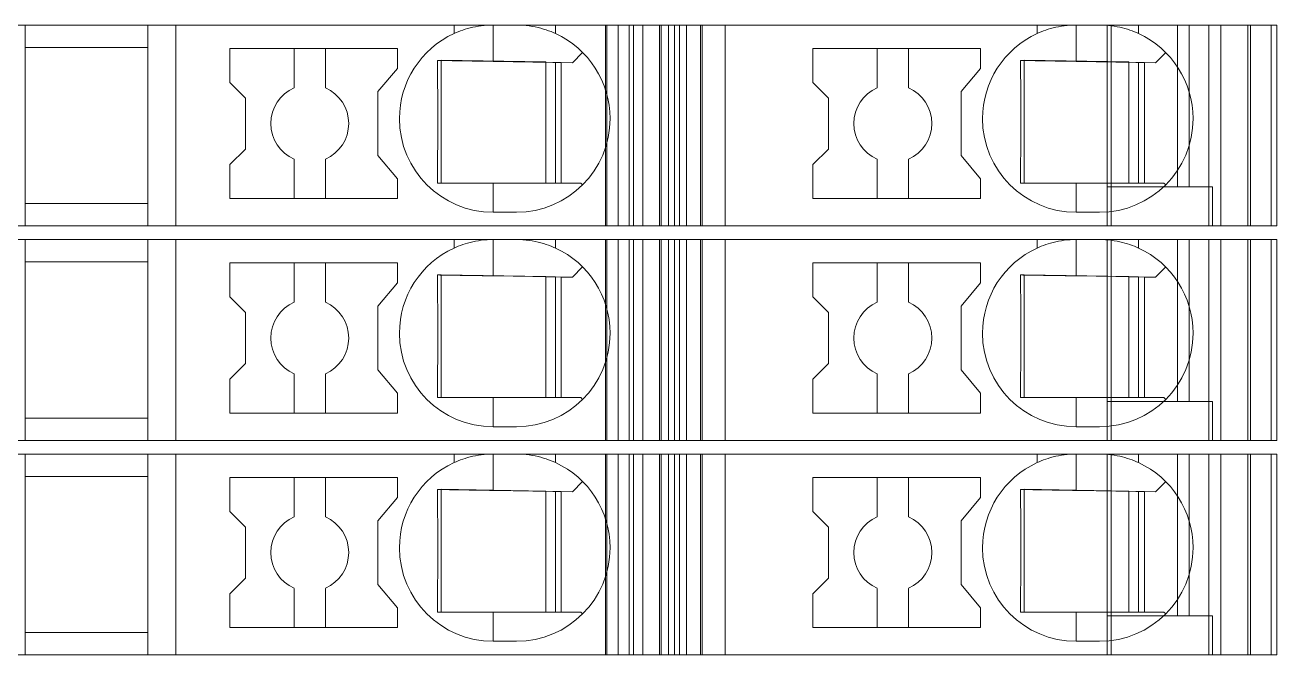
# Model space of a CAD drawing. Header units: millimetres. Extents: x 0 to 1680, y 0 to 1188.
# Drawn here: x 937.05 to 969.15, y 375.35 to 391.5 of the extents above; entities that cross this region are included whole.
import ezdxf
from ezdxf.enums import TextEntityAlignment as Align

# ---------------------------------------------------------------- set-up
doc = ezdxf.new("R2010")
doc.units = ezdxf.units.MM
for name, color, linetype, lineweight in [('EPLAN309', 5, 'Continuous', 5), ('EPLAN493', 5, 'Continuous', 5), ('MAIN-1', 7, 'Continuous', 5), ('MAIN-2', 7, 'Continuous', 5)]:
    doc.layers.add(name, color=color, linetype=linetype, lineweight=lineweight)
doc.styles.add('Tahoma', font='')
doc.styles.get('Tahoma').set_extended_font_data('Tahoma')

# ---------------------------------------------------------------- blocks, each defined once
blk = doc.blocks.new('EPLSYM_LibrarySPECIAL_Symbol12_Variant0_Placement8_42')
at = {"layer": 'EPLAN309', "lineweight": 13, "ltscale": 16}
blk.add_lwpolyline([(0, -5.15), (68.15, -5.15), (68.15, 0), (0, 0)], close=True, dxfattribs=at)
at = {"layer": 'EPLAN493', "color": 5, "style": 'Tahoma'}
blk.add_attdef('17_20450', text='', height=2.3478, dxfattribs=at).set_placement((0, -21.83478), align=Align.MIDDLE_RIGHT)
blk = doc.blocks.new('EPLSYM_LibrarySPECIAL_Symbol12_Variant0_Placement8_43')
at = {"layer": 'EPLAN309', "lineweight": 13, "ltscale": 16}
blk.add_lwpolyline([(0, -5.15), (68.15, -5.15), (68.15, 0), (0, 0)], close=True, dxfattribs=at)
at = {"layer": 'EPLAN493', "color": 5, "style": 'Tahoma'}
blk.add_attdef('17_20450', text='', height=2.3478, dxfattribs=at).set_placement((0, -21.83478), align=Align.MIDDLE_RIGHT)
blk = doc.blocks.new('EPLSYM_LibrarySPECIAL_Symbol12_Variant0_Placement8_44')
at = {"layer": 'EPLAN309', "lineweight": 13, "ltscale": 16}
blk.add_lwpolyline([(0, -5.15), (68.15, -5.15), (68.15, 0), (0, 0)], close=True, dxfattribs=at)
at = {"layer": 'EPLAN493', "color": 5, "style": 'Tahoma'}
blk.add_attdef('17_20450', text='', height=2.3478, dxfattribs=at).set_placement((0, -21.83478), align=Align.MIDDLE_RIGHT)

msp = doc.modelspace()

# ---------------------------------------------------------------- linework, layer by layer
at = {"layer": 'MAIN-1'}
for p, q in [((937.05, 391.5), (940.2, 391.5)), ((937.05, 391.5), (937.05, 386.35)), ((940.919, 391.5), (940.2, 391.5)), ((940.2, 386.35), (940.2, 391.5)), ((948.05, 391.5), (940.919, 391.5)), ((940.919, 391.5), (940.919, 386.35)), ((948.05, 391.5), (949.05, 391.5)), ((948.05, 391.282), (948.05, 391.5)), ((948.102, 391.305), (948.05, 391.282)), ((948.156, 391.327), (948.102, 391.305)), ((948.213, 391.349), (948.156, 391.327)), ((948.272, 391.37), (948.213, 391.349)), ((948.333, 391.39), (948.272, 391.37)), ((948.397, 391.409), (948.333, 391.39)), ((948.463, 391.427), (948.397, 391.409)), ((948.531, 391.443), (948.463, 391.427)), ((948.601, 391.458), (948.531, 391.443)), ((948.673, 391.47), (948.601, 391.458)), ((948.746, 391.481), (948.673, 391.47)), ((948.821, 391.489), (948.746, 391.481)), ((948.897, 391.495), (948.821, 391.489)), ((948.973, 391.499), (948.897, 391.495)), ((949.05, 391.5), (948.973, 391.499)), ((949.05, 390.568), (949.05, 391.5)), ((949.05, 391.5), (949.65, 391.5)), ((949.65, 391.5), (949.732, 391.499)), ((950.65, 391.5), (949.65, 391.5)), ((949.732, 391.499), (949.814, 391.494)), ((949.814, 391.494), (949.896, 391.487)), ((949.896, 391.487), (949.975, 391.478)), ((949.975, 391.478), (950.053, 391.466)), ((950.053, 391.466), (950.13, 391.452)), ((950.13, 391.452), (950.204, 391.435)), ((950.204, 391.435), (950.275, 391.417)), ((950.275, 391.417), (950.345, 391.397)), ((950.345, 391.397), (950.411, 391.376)), ((950.411, 391.376), (950.475, 391.354)), ((950.475, 391.354), (950.536, 391.331)), ((950.536, 391.331), (950.594, 391.306)), ((950.594, 391.306), (950.65, 391.282)), ((950.65, 391.5), (953.704, 391.5)), ((950.65, 391.282), (950.65, 391.5)), ((953.832, 391.5), (953.704, 391.5)), ((953.704, 386.35), (953.704, 391.5)), ((953.832, 391.5), (954.367, 391.5)), ((953.832, 386.35), (953.832, 391.5)), ((955, 391.5), (954.367, 391.5)), ((954.367, 386.35), (954.367, 391.5)), ((955, 391.5), (963, 391.5)), ((955, 386.35), (955, 391.5)), ((963, 391.5), (964, 391.5)), ((963, 391.282), (963, 391.5)), ((963.052, 391.305), (963, 391.282)), ((963.106, 391.327), (963.052, 391.305)), ((963.163, 391.349), (963.106, 391.327)), ((963.222, 391.37), (963.163, 391.349)), ((963.283, 391.39), (963.222, 391.37)), ((963.347, 391.409), (963.283, 391.39)), ((963.413, 391.427), (963.347, 391.409)), ((963.481, 391.443), (963.413, 391.427)), ((963.551, 391.458), (963.481, 391.443)), ((963.622, 391.47), (963.551, 391.458)), ((963.696, 391.481), (963.622, 391.47)), ((963.771, 391.489), (963.696, 391.481)), ((963.847, 391.495), (963.771, 391.489)), ((963.923, 391.499), (963.847, 391.495)), ((964, 391.5), (963.923, 391.499)), ((964, 390.568), (964, 391.5)), ((964, 391.5), (964.6, 391.5)), ((964.6, 391.5), (964.677, 391.499)), ((965.6, 391.5), (964.6, 391.5)), ((964.677, 391.499), (964.753, 391.495)), ((964.753, 391.495), (964.829, 391.489)), ((964.829, 391.489), (964.904, 391.481)), ((964.904, 391.481), (964.978, 391.47)), ((964.978, 391.47), (965.049, 391.458)), ((965.049, 391.458), (965.119, 391.443)), ((965.119, 391.443), (965.187, 391.427)), ((965.187, 391.427), (965.253, 391.409)), ((965.253, 391.409), (965.317, 391.39)), ((965.317, 391.39), (965.378, 391.37)), ((965.378, 391.37), (965.437, 391.349)), ((965.437, 391.349), (965.494, 391.327)), ((965.494, 391.327), (965.548, 391.305)), ((965.548, 391.305), (965.6, 391.282)), ((965.6, 391.5), (969, 391.5)), ((965.6, 391.282), (965.6, 391.5)), ((969, 386.35), (969, 391.5)), ((937.05, 390.925), (940.2, 390.925)), ((942.3, 390.9), (942.3, 390.029)), ((942.3, 390.9), (946.6, 390.9)), ((943.95, 390.9), (943.95, 389.892)), ((944.75, 389.892), (944.75, 390.9)), ((946.6, 390.389), (946.6, 390.9)), ((951.083, 390.533), (951.347, 390.797)), ((957.25, 390.9), (957.25, 390.029)), ((957.25, 390.9), (961.55, 390.9)), ((958.9, 390.9), (958.9, 389.892)), ((959.7, 389.892), (959.7, 390.9)), ((961.55, 390.389), (961.55, 390.9)), ((966.033, 390.533), (966.297, 390.797)), ((946.1, 389.793), (946.6, 390.389)), ((947.624, 390.592), (947.625, 390.522)), ((947.685, 390.591), (947.624, 390.592)), ((947.625, 390.522), (947.625, 390.45)), ((947.625, 390.45), (947.626, 390.377)), ((947.626, 390.377), (947.627, 390.303)), ((947.746, 390.59), (947.685, 390.591)), ((947.721, 390.591), (947.721, 387.45)), ((947.809, 390.589), (947.746, 390.59)), ((947.873, 390.588), (947.809, 390.589)), ((947.937, 390.587), (947.873, 390.588)), ((948.003, 390.586), (947.937, 390.587)), ((948.071, 390.585), (948.003, 390.586)), ((948.14, 390.584), (948.071, 390.585)), ((948.21, 390.582), (948.14, 390.584)), ((948.283, 390.581), (948.21, 390.582)), ((948.358, 390.58), (948.283, 390.581)), ((948.435, 390.579), (948.358, 390.58)), ((948.514, 390.577), (948.435, 390.579)), ((948.597, 390.576), (948.514, 390.577)), ((948.682, 390.575), (948.597, 390.576)), ((948.771, 390.573), (948.682, 390.575)), ((948.862, 390.571), (948.771, 390.573)), ((948.955, 390.57), (948.862, 390.571)), ((949.05, 390.568), (948.955, 390.57)), ((949.05, 390.568), (951.083, 390.533)), ((950.4, 390.545), (950.4, 387.45)), ((950.65, 387.45), (950.65, 390.54)), ((950.8, 390.538), (950.8, 387.45)), ((961.05, 389.793), (961.55, 390.389)), ((962.574, 390.592), (962.574, 390.522)), ((962.635, 390.591), (962.574, 390.592)), ((962.574, 390.522), (962.575, 390.45)), ((962.575, 390.45), (962.576, 390.377)), ((962.576, 390.377), (962.577, 390.303)), ((962.696, 390.59), (962.635, 390.591)), ((962.671, 390.591), (962.671, 387.45)), ((962.759, 390.589), (962.696, 390.59)), ((962.822, 390.588), (962.759, 390.589)), ((962.887, 390.587), (962.822, 390.588)), ((962.953, 390.586), (962.887, 390.587)), ((963.021, 390.585), (962.953, 390.586)), ((963.09, 390.584), (963.021, 390.585)), ((963.16, 390.582), (963.09, 390.584)), ((963.233, 390.581), (963.16, 390.582)), ((963.307, 390.58), (963.233, 390.581)), ((963.385, 390.579), (963.307, 390.58)), ((963.464, 390.577), (963.385, 390.579)), ((963.547, 390.576), (963.464, 390.577)), ((963.632, 390.575), (963.547, 390.576)), ((963.72, 390.573), (963.632, 390.575)), ((963.812, 390.571), (963.72, 390.573)), ((963.905, 390.57), (963.812, 390.571)), ((964, 390.568), (963.905, 390.57)), ((964, 390.568), (966.033, 390.533)), ((965.35, 390.545), (965.35, 387.45)), ((965.6, 387.45), (965.6, 390.54)), ((965.75, 390.538), (965.75, 387.45)), ((942.7, 389.629), (942.3, 390.029)), ((947.627, 390.303), (947.628, 390.227)), ((947.628, 390.227), (947.628, 390.149)), ((947.628, 390.149), (947.629, 390.07)), ((947.629, 390.07), (947.63, 389.988)), ((957.65, 389.629), (957.25, 390.029)), ((962.577, 390.303), (962.577, 390.227)), ((962.577, 390.227), (962.578, 390.149)), ((962.578, 390.149), (962.579, 390.07)), ((962.579, 390.07), (962.58, 389.988)), ((946.1, 389.793), (946.1, 388.157)), ((947.63, 389.988), (947.63, 389.904)), ((947.63, 389.904), (947.631, 389.817)), ((947.631, 389.817), (947.631, 389.726)), ((947.631, 389.726), (947.632, 389.632)), ((961.05, 389.793), (961.05, 388.157)), ((962.58, 389.988), (962.58, 389.904)), ((962.58, 389.904), (962.581, 389.817)), ((962.581, 389.817), (962.581, 389.726)), ((962.581, 389.726), (962.582, 389.632)), ((942.7, 389.629), (942.7, 388.321)), ((947.632, 389.632), (947.633, 389.534)), ((947.633, 389.534), (947.633, 389.431)), ((947.633, 389.431), (947.633, 389.324)), ((957.65, 389.629), (957.65, 388.321)), ((962.582, 389.632), (962.582, 389.534)), ((962.582, 389.534), (962.583, 389.431)), ((962.583, 389.431), (962.583, 389.324)), ((947.633, 389.324), (947.633, 389.213)), ((947.633, 389.213), (947.634, 389.1)), ((947.634, 389.1), (947.633, 388.979)), ((962.583, 389.324), (962.583, 389.213)), ((962.583, 389.213), (962.583, 389.1)), ((962.583, 389.1), (962.583, 388.979)), ((947.633, 388.747), (947.632, 388.638)), ((947.633, 388.979), (947.633, 388.861)), ((947.633, 388.861), (947.633, 388.747)), ((962.583, 388.747), (962.582, 388.638)), ((962.583, 388.979), (962.583, 388.861)), ((962.583, 388.861), (962.583, 388.747)), ((947.632, 388.534), (947.631, 388.434)), ((947.631, 388.434), (947.631, 388.339)), ((947.632, 388.638), (947.632, 388.534)), ((962.582, 388.534), (962.581, 388.434)), ((962.581, 388.434), (962.581, 388.339)), ((962.582, 388.638), (962.582, 388.534)), ((942.7, 388.321), (942.3, 387.921)), ((946.1, 388.157), (946.6, 387.561)), ((947.629, 388.159), (947.628, 388.073)), ((947.63, 388.248), (947.629, 388.159)), ((947.631, 388.339), (947.63, 388.248)), ((957.65, 388.321), (957.25, 387.921)), ((961.05, 388.157), (961.55, 387.561)), ((962.579, 388.159), (962.578, 388.073)), ((962.58, 388.248), (962.579, 388.159)), ((962.581, 388.339), (962.58, 388.248)), ((942.3, 387.921), (942.3, 387.05)), ((943.95, 388.058), (943.95, 387.05)), ((944.75, 388.058), (944.75, 387.05)), ((947.626, 387.829), (947.625, 387.75)), ((947.627, 387.908), (947.626, 387.829)), ((947.628, 387.99), (947.627, 387.908)), ((947.628, 388.073), (947.628, 387.99)), ((957.25, 387.921), (957.25, 387.05)), ((958.9, 388.058), (958.9, 387.05)), ((959.7, 388.058), (959.7, 387.05)), ((962.576, 387.829), (962.575, 387.75)), ((962.577, 387.908), (962.576, 387.829)), ((962.578, 387.99), (962.577, 387.908)), ((962.578, 388.073), (962.578, 387.99)), ((946.6, 387.05), (946.6, 387.561)), ((947.623, 387.524), (947.622, 387.45)), ((947.622, 387.45), (947.683, 387.45)), ((947.624, 387.598), (947.623, 387.524)), ((947.625, 387.75), (947.624, 387.674)), ((947.624, 387.674), (947.624, 387.598)), ((947.683, 387.45), (947.746, 387.45)), ((947.746, 387.45), (947.809, 387.45)), ((947.809, 387.45), (947.873, 387.45)), ((947.873, 387.45), (947.939, 387.45)), ((947.939, 387.45), (948.005, 387.45)), ((948.005, 387.45), (948.074, 387.45)), ((948.074, 387.45), (948.144, 387.45)), ((948.144, 387.45), (948.215, 387.45)), ((948.215, 387.45), (948.289, 387.45)), ((948.289, 387.45), (948.364, 387.45)), ((948.364, 387.45), (948.442, 387.45)), ((948.442, 387.45), (948.522, 387.45)), ((948.522, 387.45), (948.605, 387.45)), ((948.605, 387.45), (948.69, 387.45)), ((948.69, 387.45), (948.778, 387.45)), ((948.778, 387.45), (948.867, 387.45)), ((948.867, 387.45), (948.958, 387.45)), ((948.958, 387.45), (949.05, 387.45)), ((949.05, 387.45), (951.3, 387.45)), ((949.05, 387.45), (949.05, 386.7)), ((951.347, 387.403), (951.3, 387.45)), ((961.55, 387.05), (961.55, 387.561)), ((962.573, 387.524), (962.572, 387.45)), ((962.572, 387.45), (962.633, 387.45)), ((962.574, 387.598), (962.573, 387.524)), ((962.575, 387.75), (962.574, 387.674)), ((962.574, 387.674), (962.574, 387.598)), ((962.633, 387.45), (962.695, 387.45)), ((962.695, 387.45), (962.759, 387.45)), ((962.759, 387.45), (962.823, 387.45)), ((962.823, 387.45), (962.889, 387.45)), ((962.889, 387.45), (962.955, 387.45)), ((962.955, 387.45), (963.024, 387.45)), ((963.024, 387.45), (963.093, 387.45)), ((963.093, 387.45), (963.165, 387.45)), ((963.165, 387.45), (963.239, 387.45)), ((963.239, 387.45), (963.314, 387.45)), ((963.314, 387.45), (963.392, 387.45)), ((963.392, 387.45), (963.472, 387.45)), ((963.472, 387.45), (963.555, 387.45)), ((963.555, 387.45), (963.64, 387.45)), ((963.64, 387.45), (963.727, 387.45)), ((963.727, 387.45), (963.817, 387.45)), ((963.817, 387.45), (963.908, 387.45)), ((963.908, 387.45), (964, 387.45)), ((964, 387.45), (964, 386.7)), ((964, 387.45), (966.25, 387.45)), ((966.297, 387.403), (966.25, 387.45)), ((937.05, 386.925), (940.2, 386.925)), ((946.6, 387.05), (942.3, 387.05)), ((961.55, 387.05), (957.25, 387.05)), ((949.65, 386.7), (949.05, 386.7)), ((964.6, 386.7), (964, 386.7)), ((937.05, 386.35), (940.2, 386.35)), ((940.919, 386.35), (940.2, 386.35)), ((940.919, 386.35), (953.704, 386.35)), ((952.544, 386.35), (952.544, 386.35)), ((952.65, 386.35), (952.65, 386.35)), ((953.832, 386.35), (953.704, 386.35)), ((953.832, 386.35), (954.367, 386.35)), ((955, 386.35), (954.367, 386.35)), ((955, 386.35), (969, 386.35)), ((967.5, 386.35), (967.5, 386.35)), ((937.05, 386), (940.2, 386)), ((937.05, 386), (937.05, 380.85)), ((940.919, 386), (940.2, 386)), ((940.2, 380.85), (940.2, 386)), ((948.05, 386), (940.919, 386)), ((940.919, 386), (940.919, 380.85)), ((948.05, 386), (949.05, 386)), ((948.05, 385.782), (948.05, 386)), ((948.213, 385.849), (948.156, 385.827)), ((948.272, 385.87), (948.213, 385.849)), ((948.333, 385.89), (948.272, 385.87)), ((948.397, 385.909), (948.333, 385.89)), ((948.463, 385.927), (948.397, 385.909)), ((948.531, 385.943), (948.463, 385.927)), ((948.601, 385.958), (948.531, 385.943)), ((948.673, 385.97), (948.601, 385.958)), ((948.746, 385.981), (948.673, 385.97)), ((948.821, 385.989), (948.746, 385.981)), ((948.897, 385.995), (948.821, 385.989)), ((948.973, 385.999), (948.897, 385.995)), ((949.05, 386), (948.973, 385.999)), ((949.05, 385.068), (949.05, 386)), ((949.05, 386), (949.65, 386)), ((949.65, 386), (949.732, 385.999)), ((950.65, 386), (949.65, 386)), ((949.732, 385.999), (949.814, 385.994)), ((949.814, 385.994), (949.896, 385.987)), ((949.896, 385.987), (949.975, 385.978)), ((949.975, 385.978), (950.053, 385.966)), ((950.053, 385.966), (950.13, 385.952)), ((950.13, 385.952), (950.204, 385.935)), ((950.204, 385.935), (950.275, 385.917)), ((950.275, 385.917), (950.345, 385.897)), ((950.345, 385.897), (950.411, 385.876)), ((950.411, 385.876), (950.475, 385.854)), ((950.475, 385.854), (950.536, 385.831)), ((950.65, 386), (953.704, 386)), ((950.65, 385.782), (950.65, 386)), ((953.832, 386), (953.704, 386)), ((953.704, 380.85), (953.704, 386)), ((953.832, 386), (954.367, 386)), ((953.832, 380.85), (953.832, 386)), ((955, 386), (954.367, 386)), ((954.367, 380.85), (954.367, 386)), ((955, 386), (963, 386)), ((955, 380.85), (955, 386)), ((963, 386), (964, 386)), ((963, 385.782), (963, 386)), ((963.163, 385.849), (963.106, 385.827)), ((963.222, 385.87), (963.163, 385.849)), ((963.283, 385.89), (963.222, 385.87)), ((963.347, 385.909), (963.283, 385.89)), ((963.413, 385.927), (963.347, 385.909)), ((963.481, 385.943), (963.413, 385.927)), ((963.551, 385.958), (963.481, 385.943)), ((963.622, 385.97), (963.551, 385.958)), ((963.696, 385.981), (963.622, 385.97)), ((963.771, 385.989), (963.696, 385.981)), ((963.847, 385.995), (963.771, 385.989)), ((963.923, 385.999), (963.847, 385.995)), ((964, 386), (963.923, 385.999)), ((964, 385.068), (964, 386)), ((964, 386), (964.6, 386)), ((964.6, 386), (964.677, 385.999)), ((965.6, 386), (964.6, 386)), ((964.677, 385.999), (964.753, 385.995)), ((964.753, 385.995), (964.829, 385.989)), ((964.829, 385.989), (964.904, 385.981)), ((964.904, 385.981), (964.978, 385.97)), ((964.978, 385.97), (965.049, 385.958)), ((965.049, 385.958), (965.119, 385.943)), ((965.119, 385.943), (965.187, 385.927)), ((965.187, 385.927), (965.253, 385.909)), ((965.253, 385.909), (965.317, 385.89)), ((965.317, 385.89), (965.378, 385.87)), ((965.378, 385.87), (965.437, 385.849)), ((965.437, 385.849), (965.494, 385.827)), ((965.6, 386), (969, 386)), ((965.6, 385.782), (965.6, 386)), ((969, 380.85), (969, 386)), ((948.102, 385.805), (948.05, 385.782)), ((948.156, 385.827), (948.102, 385.805)), ((950.536, 385.831), (950.594, 385.806)), ((950.594, 385.806), (950.65, 385.782)), ((963.052, 385.805), (963, 385.782)), ((963.106, 385.827), (963.052, 385.805)), ((965.494, 385.827), (965.548, 385.805)), ((965.548, 385.805), (965.6, 385.782)), ((937.05, 385.425), (940.2, 385.425)), ((942.3, 385.4), (942.3, 384.529)), ((942.3, 385.4), (946.6, 385.4)), ((943.95, 385.4), (943.95, 384.392)), ((944.75, 384.392), (944.75, 385.4)), ((946.6, 384.889), (946.6, 385.4)), ((951.083, 385.033), (951.347, 385.297)), ((957.25, 385.4), (957.25, 384.529)), ((957.25, 385.4), (961.55, 385.4)), ((958.9, 385.4), (958.9, 384.392)), ((959.7, 384.392), (959.7, 385.4)), ((961.55, 384.889), (961.55, 385.4)), ((966.033, 385.033), (966.297, 385.297)), ((946.1, 384.293), (946.6, 384.889)), ((947.624, 385.092), (947.625, 385.022)), ((947.685, 385.091), (947.624, 385.092)), ((947.625, 385.022), (947.625, 384.95)), ((947.625, 384.95), (947.626, 384.877)), ((947.746, 385.09), (947.685, 385.091)), ((947.721, 385.091), (947.721, 381.95)), ((947.809, 385.089), (947.746, 385.09)), ((947.873, 385.088), (947.809, 385.089)), ((947.937, 385.087), (947.873, 385.088)), ((948.003, 385.086), (947.937, 385.087)), ((948.071, 385.085), (948.003, 385.086)), ((948.14, 385.084), (948.071, 385.085)), ((948.21, 385.082), (948.14, 385.084)), ((948.283, 385.081), (948.21, 385.082)), ((948.358, 385.08), (948.283, 385.081)), ((948.435, 385.079), (948.358, 385.08)), ((948.514, 385.077), (948.435, 385.079)), ((948.597, 385.076), (948.514, 385.077)), ((948.682, 385.075), (948.597, 385.076)), ((948.771, 385.073), (948.682, 385.075)), ((948.862, 385.071), (948.771, 385.073)), ((948.955, 385.07), (948.862, 385.071)), ((949.05, 385.068), (948.955, 385.07)), ((949.05, 385.068), (951.083, 385.033)), ((950.4, 385.045), (950.4, 381.95)), ((950.65, 381.95), (950.65, 385.04)), ((950.8, 385.038), (950.8, 381.95)), ((961.05, 384.293), (961.55, 384.889)), ((962.574, 385.092), (962.574, 385.022)), ((962.635, 385.091), (962.574, 385.092)), ((962.574, 385.022), (962.575, 384.95)), ((962.575, 384.95), (962.576, 384.877)), ((962.696, 385.09), (962.635, 385.091)), ((962.671, 385.091), (962.671, 381.95)), ((962.759, 385.089), (962.696, 385.09)), ((962.822, 385.088), (962.759, 385.089)), ((962.887, 385.087), (962.822, 385.088)), ((962.953, 385.086), (962.887, 385.087)), ((963.021, 385.085), (962.953, 385.086)), ((963.09, 385.084), (963.021, 385.085)), ((963.16, 385.082), (963.09, 385.084)), ((963.233, 385.081), (963.16, 385.082)), ((963.307, 385.08), (963.233, 385.081)), ((963.385, 385.079), (963.307, 385.08)), ((963.464, 385.077), (963.385, 385.079)), ((963.547, 385.076), (963.464, 385.077)), ((963.632, 385.075), (963.547, 385.076)), ((963.72, 385.073), (963.632, 385.075)), ((963.812, 385.071), (963.72, 385.073)), ((963.905, 385.07), (963.812, 385.071)), ((964, 385.068), (963.905, 385.07)), ((964, 385.068), (966.033, 385.033)), ((965.35, 385.045), (965.35, 381.95)), ((965.6, 381.95), (965.6, 385.04)), ((965.75, 385.038), (965.75, 381.95)), ((947.626, 384.877), (947.627, 384.803)), ((947.627, 384.803), (947.628, 384.727)), ((947.628, 384.727), (947.628, 384.649)), ((947.628, 384.649), (947.629, 384.57)), ((947.629, 384.57), (947.63, 384.488)), ((962.576, 384.877), (962.577, 384.803)), ((962.577, 384.803), (962.577, 384.727)), ((962.577, 384.727), (962.578, 384.649)), ((962.578, 384.649), (962.579, 384.57)), ((962.579, 384.57), (962.58, 384.488)), ((942.7, 384.129), (942.3, 384.529)), ((946.1, 384.293), (946.1, 382.657)), ((947.63, 384.488), (947.63, 384.404)), ((947.63, 384.404), (947.631, 384.317)), ((947.631, 384.317), (947.631, 384.226)), ((957.65, 384.129), (957.25, 384.529)), ((961.05, 384.293), (961.05, 382.657)), ((962.58, 384.488), (962.58, 384.404)), ((962.58, 384.404), (962.581, 384.317)), ((962.581, 384.317), (962.581, 384.226)), ((942.7, 384.129), (942.7, 382.821)), ((947.631, 384.226), (947.632, 384.132)), ((947.632, 384.132), (947.633, 384.034)), ((947.633, 384.034), (947.633, 383.931)), ((947.633, 383.931), (947.633, 383.824)), ((957.65, 384.129), (957.65, 382.821)), ((962.581, 384.226), (962.582, 384.132)), ((962.582, 384.132), (962.582, 384.034)), ((962.582, 384.034), (962.583, 383.931)), ((962.583, 383.931), (962.583, 383.824)), ((947.633, 383.824), (947.633, 383.713)), ((947.633, 383.713), (947.634, 383.6)), ((947.634, 383.6), (947.633, 383.479)), ((962.583, 383.824), (962.583, 383.713)), ((962.583, 383.713), (962.583, 383.6)), ((962.583, 383.6), (962.583, 383.479)), ((947.633, 383.479), (947.633, 383.361)), ((947.633, 383.361), (947.633, 383.247)), ((962.583, 383.479), (962.583, 383.361)), ((962.583, 383.361), (962.583, 383.247)), ((947.632, 383.034), (947.631, 382.934)), ((947.633, 383.247), (947.632, 383.138)), ((947.632, 383.138), (947.632, 383.034)), ((962.582, 383.034), (962.581, 382.934)), ((962.583, 383.247), (962.582, 383.138)), ((962.582, 383.138), (962.582, 383.034)), ((942.7, 382.821), (942.3, 382.421)), ((946.1, 382.657), (946.6, 382.061)), ((947.629, 382.659), (947.628, 382.573)), ((947.63, 382.748), (947.629, 382.659)), ((947.631, 382.839), (947.63, 382.748)), ((947.631, 382.934), (947.631, 382.839)), ((957.65, 382.821), (957.25, 382.421)), ((961.05, 382.657), (961.55, 382.061)), ((962.579, 382.659), (962.578, 382.573)), ((962.58, 382.748), (962.579, 382.659)), ((962.581, 382.839), (962.58, 382.748)), ((962.581, 382.934), (962.581, 382.839)), ((942.3, 382.421), (942.3, 381.55)), ((943.95, 382.558), (943.95, 381.55)), ((944.75, 382.558), (944.75, 381.55)), ((947.626, 382.329), (947.625, 382.25)), ((947.627, 382.408), (947.626, 382.329)), ((947.628, 382.49), (947.627, 382.408)), ((947.628, 382.573), (947.628, 382.49)), ((957.25, 382.421), (957.25, 381.55)), ((958.9, 382.558), (958.9, 381.55)), ((959.7, 382.558), (959.7, 381.55)), ((962.576, 382.329), (962.575, 382.25)), ((962.577, 382.408), (962.576, 382.329)), ((962.578, 382.49), (962.577, 382.408)), ((962.578, 382.573), (962.578, 382.49)), ((946.6, 381.55), (946.6, 382.061)), ((947.623, 382.024), (947.622, 381.95)), ((947.624, 382.098), (947.623, 382.024)), ((947.625, 382.25), (947.624, 382.174)), ((947.624, 382.174), (947.624, 382.098)), ((961.55, 381.55), (961.55, 382.061)), ((962.573, 382.024), (962.572, 381.95)), ((962.574, 382.098), (962.573, 382.024)), ((962.575, 382.25), (962.574, 382.174)), ((962.574, 382.174), (962.574, 382.098)), ((947.622, 381.95), (947.683, 381.95)), ((947.683, 381.95), (947.746, 381.95)), ((947.746, 381.95), (947.809, 381.95)), ((947.809, 381.95), (947.873, 381.95)), ((947.873, 381.95), (947.939, 381.95)), ((947.939, 381.95), (948.005, 381.95)), ((948.005, 381.95), (948.074, 381.95)), ((948.074, 381.95), (948.144, 381.95)), ((948.144, 381.95), (948.215, 381.95)), ((948.215, 381.95), (948.289, 381.95)), ((948.289, 381.95), (948.364, 381.95)), ((948.364, 381.95), (948.442, 381.95)), ((948.442, 381.95), (948.522, 381.95)), ((948.522, 381.95), (948.605, 381.95)), ((948.605, 381.95), (948.69, 381.95)), ((948.69, 381.95), (948.778, 381.95)), ((948.778, 381.95), (948.867, 381.95)), ((948.867, 381.95), (948.958, 381.95)), ((948.958, 381.95), (949.05, 381.95)), ((949.05, 381.95), (951.3, 381.95)), ((949.05, 381.95), (949.05, 381.2)), ((951.347, 381.903), (951.3, 381.95)), ((962.572, 381.95), (962.633, 381.95)), ((962.633, 381.95), (962.695, 381.95)), ((962.695, 381.95), (962.759, 381.95)), ((962.759, 381.95), (962.823, 381.95)), ((962.823, 381.95), (962.889, 381.95)), ((962.889, 381.95), (962.955, 381.95)), ((962.955, 381.95), (963.024, 381.95)), ((963.024, 381.95), (963.093, 381.95)), ((963.093, 381.95), (963.165, 381.95)), ((963.165, 381.95), (963.239, 381.95)), ((963.239, 381.95), (963.314, 381.95)), ((963.314, 381.95), (963.392, 381.95)), ((963.392, 381.95), (963.472, 381.95)), ((963.472, 381.95), (963.555, 381.95)), ((963.555, 381.95), (963.64, 381.95)), ((963.64, 381.95), (963.727, 381.95)), ((963.727, 381.95), (963.817, 381.95)), ((963.817, 381.95), (963.908, 381.95)), ((963.908, 381.95), (964, 381.95)), ((964, 381.95), (964, 381.2)), ((964, 381.95), (966.25, 381.95)), ((966.297, 381.903), (966.25, 381.95)), ((937.05, 381.425), (940.2, 381.425)), ((946.6, 381.55), (942.3, 381.55)), ((961.55, 381.55), (957.25, 381.55)), ((949.65, 381.2), (949.05, 381.2)), ((964.6, 381.2), (964, 381.2)), ((937.05, 380.85), (940.2, 380.85)), ((940.919, 380.85), (940.2, 380.85)), ((940.919, 380.85), (953.704, 380.85)), ((952.544, 380.85), (952.544, 380.85)), ((952.65, 380.85), (952.65, 380.85)), ((953.832, 380.85), (953.704, 380.85)), ((953.832, 380.85), (954.367, 380.85)), ((955, 380.85), (954.367, 380.85)), ((955, 380.85), (969, 380.85)), ((967.5, 380.85), (967.5, 380.85)), ((937.05, 380.5), (940.2, 380.5)), ((937.05, 380.5), (937.05, 375.35)), ((940.919, 380.5), (940.2, 380.5)), ((940.2, 375.35), (940.2, 380.5)), ((948.05, 380.5), (940.919, 380.5)), ((940.919, 380.5), (940.919, 375.35)), ((948.05, 380.5), (949.05, 380.5)), ((948.05, 380.282), (948.05, 380.5)), ((948.333, 380.39), (948.272, 380.37)), ((948.397, 380.409), (948.333, 380.39)), ((948.463, 380.427), (948.397, 380.409)), ((948.531, 380.443), (948.463, 380.427)), ((948.601, 380.458), (948.531, 380.443)), ((948.673, 380.47), (948.601, 380.458)), ((948.746, 380.481), (948.673, 380.47)), ((948.821, 380.489), (948.746, 380.481)), ((948.897, 380.495), (948.821, 380.489)), ((948.973, 380.499), (948.897, 380.495)), ((949.05, 380.5), (948.973, 380.499)), ((949.05, 379.568), (949.05, 380.5)), ((949.05, 380.5), (949.65, 380.5)), ((949.65, 380.5), (949.732, 380.499)), ((950.65, 380.5), (949.65, 380.5)), ((949.732, 380.499), (949.814, 380.494)), ((949.814, 380.494), (949.896, 380.487)), ((949.896, 380.487), (949.975, 380.478)), ((949.975, 380.478), (950.053, 380.466)), ((950.053, 380.466), (950.13, 380.452)), ((950.13, 380.452), (950.204, 380.435)), ((950.204, 380.435), (950.275, 380.417)), ((950.275, 380.417), (950.345, 380.397)), ((950.345, 380.397), (950.411, 380.376)), ((950.65, 380.5), (953.704, 380.5)), ((950.65, 380.282), (950.65, 380.5)), ((953.832, 380.5), (953.704, 380.5)), ((953.704, 375.35), (953.704, 380.5)), ((953.832, 380.5), (954.367, 380.5)), ((953.832, 375.35), (953.832, 380.5)), ((955, 380.5), (954.367, 380.5)), ((954.367, 375.35), (954.367, 380.5)), ((955, 380.5), (963, 380.5)), ((955, 375.35), (955, 380.5)), ((963, 380.5), (964, 380.5)), ((963, 380.282), (963, 380.5)), ((963.283, 380.39), (963.222, 380.37)), ((963.347, 380.409), (963.283, 380.39)), ((963.413, 380.427), (963.347, 380.409)), ((963.481, 380.443), (963.413, 380.427)), ((963.551, 380.458), (963.481, 380.443)), ((963.622, 380.47), (963.551, 380.458)), ((963.696, 380.481), (963.622, 380.47)), ((963.771, 380.489), (963.696, 380.481)), ((963.847, 380.495), (963.771, 380.489)), ((963.923, 380.499), (963.847, 380.495)), ((964, 380.5), (963.923, 380.499)), ((964, 379.568), (964, 380.5)), ((964, 380.5), (964.6, 380.5)), ((964.6, 380.5), (964.677, 380.499)), ((965.6, 380.5), (964.6, 380.5)), ((964.677, 380.499), (964.753, 380.495)), ((964.753, 380.495), (964.829, 380.489)), ((964.829, 380.489), (964.904, 380.481)), ((964.904, 380.481), (964.978, 380.47)), ((964.978, 380.47), (965.049, 380.458)), ((965.049, 380.458), (965.119, 380.443)), ((965.119, 380.443), (965.187, 380.427)), ((965.187, 380.427), (965.253, 380.409)), ((965.253, 380.409), (965.317, 380.39)), ((965.317, 380.39), (965.378, 380.37)), ((965.6, 380.5), (969, 380.5)), ((965.6, 380.282), (965.6, 380.5)), ((969, 375.35), (969, 380.5)), ((948.102, 380.305), (948.05, 380.282)), ((948.156, 380.327), (948.102, 380.305)), ((948.213, 380.349), (948.156, 380.327)), ((948.272, 380.37), (948.213, 380.349)), ((950.411, 380.376), (950.475, 380.354)), ((950.475, 380.354), (950.536, 380.331)), ((950.536, 380.331), (950.594, 380.306)), ((950.594, 380.306), (950.65, 380.282)), ((963.052, 380.305), (963, 380.282)), ((963.106, 380.327), (963.052, 380.305)), ((963.163, 380.349), (963.106, 380.327)), ((963.222, 380.37), (963.163, 380.349)), ((965.378, 380.37), (965.437, 380.349)), ((965.437, 380.349), (965.494, 380.327)), ((965.494, 380.327), (965.548, 380.305)), ((965.548, 380.305), (965.6, 380.282)), ((937.05, 379.925), (940.2, 379.925)), ((942.3, 379.9), (942.3, 379.029)), ((942.3, 379.9), (946.6, 379.9)), ((943.95, 379.9), (943.95, 378.892)), ((944.75, 378.892), (944.75, 379.9)), ((946.6, 379.389), (946.6, 379.9)), ((951.083, 379.533), (951.347, 379.797)), ((957.25, 379.9), (957.25, 379.029)), ((957.25, 379.9), (961.55, 379.9)), ((958.9, 379.9), (958.9, 378.892)), ((959.7, 378.892), (959.7, 379.9)), ((961.55, 379.389), (961.55, 379.9)), ((966.033, 379.533), (966.297, 379.797)), ((947.624, 379.592), (947.625, 379.522)), ((947.685, 379.591), (947.624, 379.592)), ((947.625, 379.522), (947.625, 379.45)), ((947.625, 379.45), (947.626, 379.377)), ((947.746, 379.59), (947.685, 379.591)), ((947.721, 379.591), (947.721, 376.45)), ((947.809, 379.589), (947.746, 379.59)), ((947.873, 379.588), (947.809, 379.589)), ((947.937, 379.587), (947.873, 379.588)), ((948.003, 379.586), (947.937, 379.587)), ((948.071, 379.585), (948.003, 379.586)), ((948.14, 379.584), (948.071, 379.585)), ((948.21, 379.582), (948.14, 379.584)), ((948.283, 379.581), (948.21, 379.582)), ((948.358, 379.58), (948.283, 379.581)), ((948.435, 379.579), (948.358, 379.58)), ((948.514, 379.577), (948.435, 379.579)), ((948.597, 379.576), (948.514, 379.577)), ((948.682, 379.575), (948.597, 379.576)), ((948.771, 379.573), (948.682, 379.575)), ((948.862, 379.571), (948.771, 379.573)), ((948.955, 379.57), (948.862, 379.571)), ((949.05, 379.568), (948.955, 379.57)), ((949.05, 379.568), (951.083, 379.533)), ((950.4, 379.545), (950.4, 376.45)), ((950.65, 376.45), (950.65, 379.54)), ((950.8, 379.538), (950.8, 376.45)), ((962.574, 379.592), (962.574, 379.522)), ((962.635, 379.591), (962.574, 379.592)), ((962.574, 379.522), (962.575, 379.45)), ((962.575, 379.45), (962.576, 379.377)), ((962.696, 379.59), (962.635, 379.591)), ((962.671, 379.591), (962.671, 376.45)), ((962.759, 379.589), (962.696, 379.59)), ((962.822, 379.588), (962.759, 379.589)), ((962.887, 379.587), (962.822, 379.588)), ((962.953, 379.586), (962.887, 379.587)), ((963.021, 379.585), (962.953, 379.586)), ((963.09, 379.584), (963.021, 379.585)), ((963.16, 379.582), (963.09, 379.584)), ((963.233, 379.581), (963.16, 379.582)), ((963.307, 379.58), (963.233, 379.581)), ((963.385, 379.579), (963.307, 379.58)), ((963.464, 379.577), (963.385, 379.579)), ((963.547, 379.576), (963.464, 379.577)), ((963.632, 379.575), (963.547, 379.576)), ((963.72, 379.573), (963.632, 379.575)), ((963.812, 379.571), (963.72, 379.573)), ((963.905, 379.57), (963.812, 379.571)), ((964, 379.568), (963.905, 379.57)), ((964, 379.568), (966.033, 379.533)), ((965.35, 379.545), (965.35, 376.45)), ((965.6, 376.45), (965.6, 379.54)), ((965.75, 379.538), (965.75, 376.45)), ((946.1, 378.793), (946.6, 379.389)), ((947.626, 379.377), (947.627, 379.303)), ((947.627, 379.303), (947.628, 379.227)), ((947.628, 379.227), (947.628, 379.149)), ((947.628, 379.149), (947.629, 379.07)), ((961.05, 378.793), (961.55, 379.389)), ((962.576, 379.377), (962.577, 379.303)), ((962.577, 379.303), (962.577, 379.227)), ((962.577, 379.227), (962.578, 379.149)), ((962.578, 379.149), (962.579, 379.07)), ((942.7, 378.629), (942.3, 379.029)), ((946.1, 378.793), (946.1, 377.157)), ((947.629, 379.07), (947.63, 378.988)), ((947.63, 378.988), (947.63, 378.904)), ((947.63, 378.904), (947.631, 378.817)), ((947.631, 378.817), (947.631, 378.726)), ((957.65, 378.629), (957.25, 379.029)), ((961.05, 378.793), (961.05, 377.157)), ((962.579, 379.07), (962.58, 378.988)), ((962.58, 378.988), (962.58, 378.904)), ((962.58, 378.904), (962.581, 378.817)), ((962.581, 378.817), (962.581, 378.726)), ((942.7, 378.629), (942.7, 377.321)), ((947.631, 378.726), (947.632, 378.632)), ((947.632, 378.632), (947.633, 378.534)), ((947.633, 378.534), (947.633, 378.431)), ((957.65, 378.629), (957.65, 377.321)), ((962.581, 378.726), (962.582, 378.632)), ((962.582, 378.632), (962.582, 378.534)), ((962.582, 378.534), (962.583, 378.431)), ((947.633, 378.431), (947.633, 378.324)), ((947.633, 378.324), (947.633, 378.213)), ((947.633, 378.213), (947.634, 378.1)), ((962.583, 378.431), (962.583, 378.324)), ((962.583, 378.324), (962.583, 378.213)), ((962.583, 378.213), (962.583, 378.1)), ((947.634, 378.1), (947.633, 377.979)), ((947.633, 377.979), (947.633, 377.861)), ((947.633, 377.861), (947.633, 377.747)), ((962.583, 378.1), (962.583, 377.979)), ((962.583, 377.979), (962.583, 377.861)), ((962.583, 377.861), (962.583, 377.747)), ((947.632, 377.534), (947.631, 377.434)), ((947.633, 377.747), (947.632, 377.638)), ((947.632, 377.638), (947.632, 377.534)), ((962.582, 377.534), (962.581, 377.434)), ((962.583, 377.747), (962.582, 377.638)), ((962.582, 377.638), (962.582, 377.534)), ((942.7, 377.321), (942.3, 376.921)), ((947.63, 377.248), (947.629, 377.159)), ((947.631, 377.339), (947.63, 377.248)), ((947.631, 377.434), (947.631, 377.339)), ((957.65, 377.321), (957.25, 376.921)), ((962.58, 377.248), (962.579, 377.159)), ((962.581, 377.339), (962.58, 377.248)), ((962.581, 377.434), (962.581, 377.339)), ((942.3, 376.921), (942.3, 376.05)), ((943.95, 377.058), (943.95, 376.05)), ((944.75, 377.058), (944.75, 376.05)), ((946.1, 377.157), (946.6, 376.561)), ((947.627, 376.908), (947.626, 376.829)), ((947.628, 376.99), (947.627, 376.908)), ((947.629, 377.159), (947.628, 377.073)), ((947.628, 377.073), (947.628, 376.99)), ((957.25, 376.921), (957.25, 376.05)), ((958.9, 377.058), (958.9, 376.05)), ((959.7, 377.058), (959.7, 376.05)), ((961.05, 377.157), (961.55, 376.561)), ((962.577, 376.908), (962.576, 376.829)), ((962.578, 376.99), (962.577, 376.908)), ((962.579, 377.159), (962.578, 377.073)), ((962.578, 377.073), (962.578, 376.99)), ((946.6, 376.05), (946.6, 376.561)), ((947.624, 376.598), (947.623, 376.524)), ((947.625, 376.75), (947.624, 376.674)), ((947.624, 376.674), (947.624, 376.598)), ((947.626, 376.829), (947.625, 376.75)), ((961.55, 376.05), (961.55, 376.561)), ((962.574, 376.598), (962.573, 376.524)), ((962.575, 376.75), (962.574, 376.674)), ((962.574, 376.674), (962.574, 376.598)), ((962.576, 376.829), (962.575, 376.75)), ((947.623, 376.524), (947.622, 376.45)), ((947.622, 376.45), (947.683, 376.45)), ((947.683, 376.45), (947.746, 376.45)), ((947.746, 376.45), (947.809, 376.45)), ((947.809, 376.45), (947.873, 376.45)), ((947.873, 376.45), (947.939, 376.45)), ((947.939, 376.45), (948.005, 376.45)), ((948.005, 376.45), (948.074, 376.45)), ((948.074, 376.45), (948.144, 376.45)), ((948.144, 376.45), (948.215, 376.45)), ((948.215, 376.45), (948.289, 376.45)), ((948.289, 376.45), (948.364, 376.45)), ((948.364, 376.45), (948.442, 376.45)), ((948.442, 376.45), (948.522, 376.45)), ((948.522, 376.45), (948.605, 376.45)), ((948.605, 376.45), (948.69, 376.45)), ((948.69, 376.45), (948.778, 376.45)), ((948.778, 376.45), (948.867, 376.45)), ((948.867, 376.45), (948.958, 376.45)), ((948.958, 376.45), (949.05, 376.45)), ((949.05, 376.45), (951.3, 376.45)), ((949.05, 376.45), (949.05, 375.7)), ((951.347, 376.403), (951.3, 376.45)), ((962.573, 376.524), (962.572, 376.45)), ((962.572, 376.45), (962.633, 376.45)), ((962.633, 376.45), (962.695, 376.45)), ((962.695, 376.45), (962.759, 376.45)), ((962.759, 376.45), (962.823, 376.45)), ((962.823, 376.45), (962.889, 376.45)), ((962.889, 376.45), (962.955, 376.45)), ((962.955, 376.45), (963.024, 376.45)), ((963.024, 376.45), (963.093, 376.45)), ((963.093, 376.45), (963.165, 376.45)), ((963.165, 376.45), (963.239, 376.45)), ((963.239, 376.45), (963.314, 376.45)), ((963.314, 376.45), (963.392, 376.45)), ((963.392, 376.45), (963.472, 376.45)), ((963.472, 376.45), (963.555, 376.45)), ((963.555, 376.45), (963.64, 376.45)), ((963.64, 376.45), (963.727, 376.45)), ((963.727, 376.45), (963.817, 376.45)), ((963.817, 376.45), (963.908, 376.45)), ((963.908, 376.45), (964, 376.45)), ((964, 376.45), (964, 375.7)), ((964, 376.45), (966.25, 376.45)), ((966.297, 376.403), (966.25, 376.45)), ((937.05, 375.925), (940.2, 375.925)), ((946.6, 376.05), (942.3, 376.05)), ((961.55, 376.05), (957.25, 376.05)), ((949.65, 375.7), (949.05, 375.7)), ((964.6, 375.7), (964, 375.7)), ((937.05, 375.35), (940.2, 375.35)), ((940.919, 375.35), (940.2, 375.35)), ((940.919, 375.35), (953.704, 375.35)), ((952.544, 375.35), (952.544, 375.35)), ((952.65, 375.35), (952.65, 375.35)), ((953.832, 375.35), (953.704, 375.35)), ((953.832, 375.35), (954.367, 375.35)), ((955, 375.35), (954.367, 375.35)), ((955, 375.35), (969, 375.35)), ((967.5, 375.35), (967.5, 375.35))]:
    msp.add_line(p, q, dxfattribs=at)
for centre, radius, start, end in [((949.05, 389.1), 2.4, 114.6244, 180), ((949.65, 389.1), 2.4, 0, 65.3756), ((964, 389.1), 2.4, 114.6244, 180), ((964.6, 389.1), 2.4, 0, 65.3756), ((944.35, 388.975), 1, 113.5782, 180), ((944.35, 388.975), 1, 0, 66.4218), ((959.3, 388.975), 1, 113.5782, 180), ((959.3, 388.975), 1, 0, 66.4218), ((949.05, 389.1), 2.4, 180, 270), ((949.65, 389.1), 2.4, 270, 0), ((964, 389.1), 2.4, 180, 270), ((964.6, 389.1), 2.4, 270, 0), ((944.35, 388.975), 1, 180, 246.4218), ((944.35, 388.975), 1, 293.5782, 0), ((959.3, 388.975), 1, 180, 246.4218), ((959.3, 388.975), 1, 293.5782, 0), ((949.05, 383.6), 2.4, 114.6244, 180), ((949.65, 383.6), 2.4, 0, 65.3756), ((964, 383.6), 2.4, 114.6244, 180), ((964.6, 383.6), 2.4, 0, 65.3756), ((944.35, 383.475), 1, 113.5782, 180), ((944.35, 383.475), 1, 0, 66.4218), ((959.3, 383.475), 1, 113.5782, 180), ((959.3, 383.475), 1, 0, 66.4218), ((949.05, 383.6), 2.4, 180, 270), ((949.65, 383.6), 2.4, 270, 0), ((964, 383.6), 2.4, 180, 270), ((964.6, 383.6), 2.4, 270, 0), ((944.35, 383.475), 1, 180, 246.4218), ((944.35, 383.475), 1, 293.5782, 0), ((959.3, 383.475), 1, 180, 246.4218), ((959.3, 383.475), 1, 293.5782, 0), ((949.05, 378.1), 2.4, 114.6244, 180), ((949.65, 378.1), 2.4, 0, 65.3756), ((964, 378.1), 2.4, 114.6244, 180), ((964.6, 378.1), 2.4, 0, 65.3756), ((944.35, 377.975), 1, 113.5782, 180), ((944.35, 377.975), 1, 0, 66.4218), ((959.3, 377.975), 1, 113.5782, 180), ((959.3, 377.975), 1, 0, 66.4218), ((944.35, 377.975), 1, 180, 246.4218), ((944.35, 377.975), 1, 293.5782, 0), ((949.05, 378.1), 2.4, 180, 270), ((949.65, 378.1), 2.4, 270, 0), ((959.3, 377.975), 1, 180, 246.4218), ((959.3, 377.975), 1, 293.5782, 0), ((964, 378.1), 2.4, 180, 270), ((964.6, 378.1), 2.4, 270, 0)]:
    msp.add_arc(centre, radius, start, end, dxfattribs=at)
at = {"layer": 'MAIN-2'}
for p, q in [((951.931, 386.35), (951.931, 391.5)), ((951.971, 391.5), (951.971, 386.35)), ((952.262, 391.5), (952.262, 386.35)), ((952.544, 386.35), (952.544, 391.5)), ((952.65, 386.35), (952.65, 391.5)), ((952.891, 391.5), (952.891, 386.35)), ((953.316, 391.5), (953.316, 386.35)), ((953.361, 391.5), (953.361, 386.35)), ((953.363, 386.35), (953.363, 391.5)), ((953.55, 391.5), (953.55, 386.35)), ((954.008, 386.35), (954.008, 391.5)), ((954.414, 391.5), (954.414, 386.35)), ((964.8, 391.5), (964.8, 386.35)), ((964.898, 391.5), (964.898, 386.35)), ((966.6, 391.5), (966.6, 387.35)), ((966.9, 387.35), (966.9, 391.5)), ((967.4, 391.5), (967.4, 386.35)), ((967.709, 386.35), (967.709, 391.5)), ((968.4, 386.35), (968.4, 391.5)), ((968.47, 391.5), (968.47, 386.35)), ((947.721, 390.6), (947.624, 390.592)), ((947.721, 390.6), (947.721, 390.591)), ((950.4, 390.553), (947.721, 390.6)), ((950.4, 390.548), (950.4, 390.553)), ((950.65, 390.543), (950.4, 390.548)), ((950.4, 390.548), (950.4, 390.545)), ((950.65, 390.543), (950.65, 390.542)), ((950.8, 390.539), (950.65, 390.542)), ((950.65, 390.54), (950.65, 390.542)), ((950.8, 390.538), (950.8, 390.539)), ((950.8, 390.538), (951.083, 390.533)), ((950.8, 390.538), (950.8, 390.538)), ((962.671, 390.6), (962.574, 390.592)), ((962.671, 390.6), (962.671, 390.591)), ((965.35, 390.553), (962.671, 390.6)), ((965.35, 390.548), (965.35, 390.553)), ((965.6, 390.543), (965.35, 390.548)), ((965.35, 390.548), (965.35, 390.545)), ((965.6, 390.543), (965.6, 390.542)), ((965.75, 390.539), (965.6, 390.542)), ((965.6, 390.54), (965.6, 390.542)), ((965.75, 390.538), (965.75, 390.539)), ((965.75, 390.538), (966.033, 390.533)), ((965.75, 390.538), (965.75, 390.538)), ((950.4, 387.45), (950.4, 387.45)), ((950.65, 387.45), (950.65, 387.45)), ((965.35, 387.45), (965.35, 387.45)), ((965.6, 387.45), (965.6, 387.45)), ((951.347, 387.403), (951.347, 387.403)), ((964.8, 387.35), (967.5, 387.35)), ((966.297, 387.403), (966.297, 387.403)), ((967.5, 386.35), (967.5, 387.35)), ((951.931, 380.85), (951.931, 386)), ((951.971, 386), (951.971, 380.85)), ((952.262, 386), (952.262, 380.85)), ((952.544, 380.85), (952.544, 386)), ((952.65, 380.85), (952.65, 386)), ((952.891, 386), (952.891, 380.85)), ((953.316, 386), (953.316, 380.85)), ((953.361, 386), (953.361, 380.85)), ((953.363, 380.85), (953.363, 386)), ((953.55, 386), (953.55, 380.85)), ((954.008, 380.85), (954.008, 386)), ((954.414, 386), (954.414, 380.85)), ((964.8, 386), (964.8, 380.85)), ((964.898, 386), (964.898, 380.85)), ((966.6, 386), (966.6, 381.85)), ((966.9, 381.85), (966.9, 386)), ((967.4, 386), (967.4, 380.85)), ((967.709, 380.85), (967.709, 386)), ((968.4, 380.85), (968.4, 386)), ((968.47, 386), (968.47, 380.85)), ((947.721, 385.1), (947.624, 385.092)), ((947.721, 385.1), (947.721, 385.091)), ((950.4, 385.053), (947.721, 385.1)), ((950.4, 385.048), (950.4, 385.053)), ((950.65, 385.043), (950.4, 385.048)), ((950.4, 385.048), (950.4, 385.045)), ((950.65, 385.043), (950.65, 385.042)), ((950.8, 385.039), (950.65, 385.042)), ((950.65, 385.04), (950.65, 385.042)), ((950.8, 385.038), (950.8, 385.039)), ((950.8, 385.038), (951.083, 385.033)), ((950.8, 385.038), (950.8, 385.038)), ((962.671, 385.1), (962.574, 385.092)), ((962.671, 385.1), (962.671, 385.091)), ((965.35, 385.053), (962.671, 385.1)), ((965.35, 385.048), (965.35, 385.053)), ((965.6, 385.043), (965.35, 385.048)), ((965.35, 385.048), (965.35, 385.045)), ((965.6, 385.043), (965.6, 385.042)), ((965.75, 385.039), (965.6, 385.042)), ((965.6, 385.04), (965.6, 385.042)), ((965.75, 385.038), (965.75, 385.039)), ((965.75, 385.038), (966.033, 385.033)), ((965.75, 385.038), (965.75, 385.038)), ((950.4, 381.95), (950.4, 381.95)), ((950.65, 381.95), (950.65, 381.95)), ((951.347, 381.903), (951.347, 381.903)), ((964.8, 381.85), (967.5, 381.85)), ((965.35, 381.95), (965.35, 381.95)), ((965.6, 381.95), (965.6, 381.95)), ((966.297, 381.903), (966.297, 381.903)), ((967.5, 380.85), (967.5, 381.85)), ((951.931, 375.35), (951.931, 380.5)), ((951.971, 380.5), (951.971, 375.35)), ((952.262, 380.5), (952.262, 375.35)), ((952.544, 375.35), (952.544, 380.5)), ((952.65, 375.35), (952.65, 380.5)), ((952.891, 380.5), (952.891, 375.35)), ((953.316, 380.5), (953.316, 375.35)), ((953.361, 380.5), (953.361, 375.35)), ((953.363, 375.35), (953.363, 380.5)), ((953.55, 380.5), (953.55, 375.35)), ((954.008, 375.35), (954.008, 380.5)), ((954.414, 380.5), (954.414, 375.35)), ((964.8, 380.5), (964.8, 375.35)), ((964.898, 380.5), (964.898, 375.35)), ((966.6, 380.5), (966.6, 376.35)), ((966.9, 376.35), (966.9, 380.5)), ((967.4, 380.5), (967.4, 375.35)), ((967.709, 375.35), (967.709, 380.5)), ((968.4, 375.35), (968.4, 380.5)), ((968.47, 380.5), (968.47, 375.35)), ((947.721, 379.6), (947.624, 379.592)), ((947.721, 379.6), (947.721, 379.591)), ((950.4, 379.553), (947.721, 379.6)), ((950.4, 379.548), (950.4, 379.553)), ((950.65, 379.543), (950.4, 379.548)), ((950.4, 379.548), (950.4, 379.545)), ((950.65, 379.543), (950.65, 379.542)), ((950.8, 379.539), (950.65, 379.542)), ((950.65, 379.54), (950.65, 379.542)), ((950.8, 379.538), (950.8, 379.539)), ((950.8, 379.538), (951.083, 379.533)), ((950.8, 379.538), (950.8, 379.538)), ((962.671, 379.6), (962.574, 379.592)), ((962.671, 379.6), (962.671, 379.591)), ((965.35, 379.553), (962.671, 379.6)), ((965.35, 379.548), (965.35, 379.553)), ((965.6, 379.543), (965.35, 379.548)), ((965.35, 379.548), (965.35, 379.545)), ((965.6, 379.543), (965.6, 379.542)), ((965.75, 379.539), (965.6, 379.542)), ((965.6, 379.54), (965.6, 379.542)), ((965.75, 379.538), (965.75, 379.539)), ((965.75, 379.538), (966.033, 379.533)), ((965.75, 379.538), (965.75, 379.538)), ((950.4, 376.45), (950.4, 376.45)), ((950.65, 376.45), (950.65, 376.45)), ((951.347, 376.403), (951.347, 376.403)), ((964.8, 376.35), (967.5, 376.35)), ((965.35, 376.45), (965.35, 376.45)), ((965.6, 376.45), (965.6, 376.45)), ((966.297, 376.403), (966.297, 376.403)), ((967.5, 375.35), (967.5, 376.35))]:
    msp.add_line(p, q, dxfattribs=at)

# ---------------------------------------------------------------- block references
for name, p in [('EPLSYM_LibrarySPECIAL_Symbol12_Variant0_Placement8_42', (901, 391.5)), ('EPLSYM_LibrarySPECIAL_Symbol12_Variant0_Placement8_43', (901, 386)), ('EPLSYM_LibrarySPECIAL_Symbol12_Variant0_Placement8_44', (901, 380.5))]:
    msp.add_blockref(name, p)

doc.saveas('drawing.dxf')
